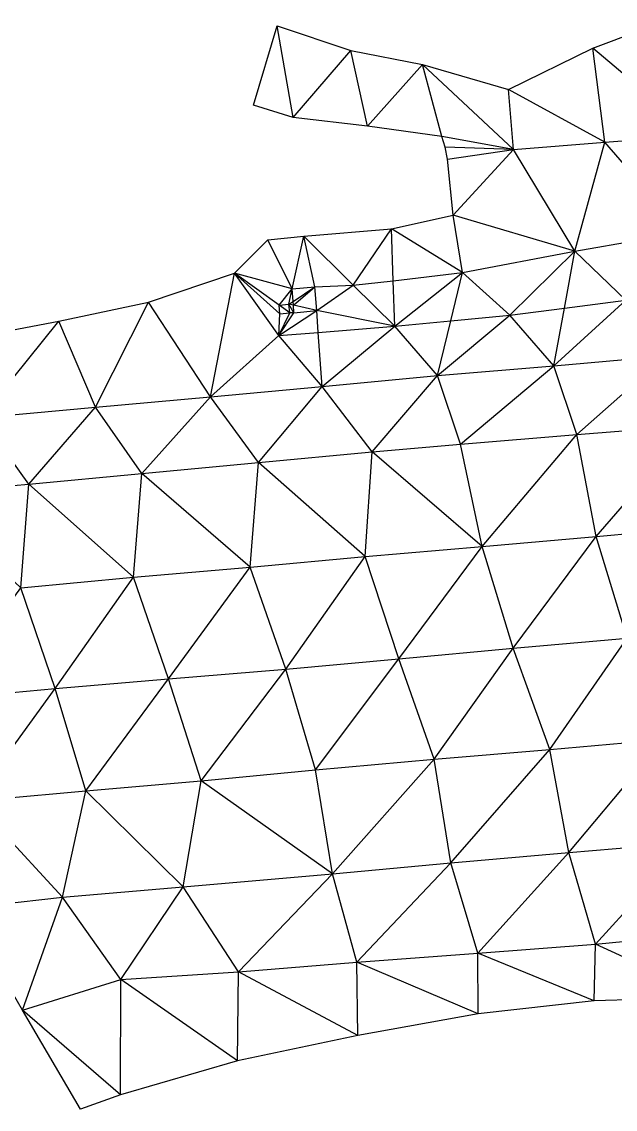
# Model space of a CAD drawing. Header units: metres. Extents: x 119225 to 119860, y 6148174 to 6148689.
# Drawn here: x 119441.8 to 119638.6, y 6148173.5 to 6148533.9 of the extents above; entities that cross this region are included whole.
import ezdxf

# ---------------------------------------------------------------- set-up
doc = ezdxf.new("R2010")
doc.units = ezdxf.units.M
doc.header["$MEASUREMENT"] = 0
doc.layers.add('20080415_terrängmodell', color=7, linetype='Continuous')

msp = doc.modelspace()

# ---------------------------------------------------------------- linework, layer by layer
at = {"layer": '20080415_terrängmodell'}
for points, invisible_edges in [([(119518.64, 6148506.22, 11.83), (119526.5, 6148532.52, 11.86), (119531.88, 6148502.15, 12.25)], 2), ([(119526.5, 6148532.52, 11.86), (119550.95, 6148524.39, 12.68), (119531.88, 6148502.15, 12.25)], 2), ([(119654.56, 6148533.88, 12.88), (119665.44, 6148496.17, 14.63), (119631.18, 6148525.17, 13.93)], 1), ([(119531.88, 6148502.15, 12.25), (119550.95, 6148524.39, 12.68), (119556.53, 6148499.24, 13.13)], 2), ([(119550.95, 6148524.39, 12.68), (119574.76, 6148519.76, 14.05), (119556.53, 6148499.24, 13.13)], 2), ([(119631.18, 6148525.17, 13.93), (119635.14, 6148494.01, 14.65), (119603.17, 6148511.38, 14.97)], 1), ([(119665.44, 6148496.17, 14.63), (119635.14, 6148494.01, 14.65), (119631.18, 6148525.17, 13.93)], 9), ([(119556.53, 6148499.24, 13.13), (119574.76, 6148519.76, 14.05), (119581.13, 6148495.89, 13.91)], 2), ([(119574.76, 6148519.76, 14.05), (119603.17, 6148511.38, 14.97), (119604.87, 6148491.55, 14.4)], 2), ([(119581.13, 6148495.89, 13.91), (119574.76, 6148519.76, 14.05), (119604.87, 6148491.55, 14.4)], 2), ([(119635.14, 6148494.01, 14.65), (119604.87, 6148491.55, 14.4), (119603.17, 6148511.38, 14.97)], 9), ([(119581.13, 6148495.89, 13.91), (119604.87, 6148491.55, 14.4), (119582.27, 6148492.33, 13.86)], 1), ([(119665.44, 6148496.17, 14.63), (119661, 6148464.12, 14.59), (119635.14, 6148494.01, 14.65)], 1), ([(119582.27, 6148492.33, 13.86), (119604.87, 6148491.55, 14.4), (119582.95, 6148488.34, 13.82)], 3), ([(119625.25, 6148457.86, 13.17), (119604.87, 6148491.55, 14.4), (119635.14, 6148494.01, 14.65)], 8), ([(119625.25, 6148457.86, 13.17), (119635.14, 6148494.01, 14.65), (119661, 6148464.12, 14.59)], 10), ([(119584.88, 6148469.82, 12.92), (119582.95, 6148488.34, 13.82), (119604.87, 6148491.55, 14.4)], 8), ([(119584.88, 6148469.82, 12.92), (119604.87, 6148491.55, 14.4), (119625.25, 6148457.86, 13.17)], 2), ([(119588, 6148450.74, 11.85), (119564.39, 6148465.29, 11.87), (119584.88, 6148469.82, 12.92)], 8), ([(119588, 6148450.74, 11.85), (119584.88, 6148469.82, 12.92), (119625.25, 6148457.86, 13.17)], 10), ([(119535.38, 6148462.8, 11.34), (119564.39, 6148465.29, 11.87), (119551.75, 6148446.54, 11.29)], 2), ([(119564.39, 6148465.29, 11.87), (119565.01, 6148448.07, 11.49), (119551.75, 6148446.54, 11.29)], 3), ([(119588, 6148450.74, 11.85), (119565.01, 6148448.07, 11.49), (119564.39, 6148465.29, 11.87)], 9), ([(119625.25, 6148457.86, 13.17), (119661, 6148464.12, 14.59), (119642.11, 6148441.59, 13.01)], 2), ([(119512.42, 6148450.58, 11.34), (119523.43, 6148461.62, 11.35), (119531.46, 6148445.35, 11.34)], 2), ([(119523.43, 6148461.62, 11.35), (119535.38, 6148462.8, 11.34), (119531.46, 6148445.35, 11.34)], 2), ([(119531.46, 6148445.35, 11.34), (119535.38, 6148462.8, 11.34), (119539.02, 6148446.03, 11.31)], 10), ([(119535.38, 6148462.8, 11.34), (119551.75, 6148446.54, 11.29), (119539.02, 6148446.03, 11.31)], 3), ([(119588, 6148450.74, 11.85), (119625.25, 6148457.86, 13.17), (119603.7, 6148436.68, 11.93)], 2), ([(119625.25, 6148457.86, 13.17), (119621.79, 6148438.99, 12.44), (119603.7, 6148436.68, 11.93)], 3), ([(119642.11, 6148441.59, 13.01), (119621.79, 6148438.99, 12.44), (119625.25, 6148457.86, 13.17)], 9), ([(119504.43, 6148409.6, 11.15), (119483.83, 6148440.98, 11.66), (119512.42, 6148450.58, 11.34)], 8), ([(119504.43, 6148409.6, 11.15), (119512.42, 6148450.58, 11.34), (119527.1, 6148429.9, 11.16)], 10), ([(119512.42, 6148450.58, 11.34), (119531.46, 6148445.35, 11.34), (119527.14, 6148439.96, 11.28)], 3), ([(119512.42, 6148450.58, 11.34), (119527.14, 6148439.96, 11.28), (119527.43, 6148437.07, 11.31)], 3), ([(119512.42, 6148450.58, 11.34), (119527.43, 6148437.07, 11.31), (119527.1, 6148429.9, 11.16)], 3), ([(119565.55, 6148432.97, 11.36), (119565.01, 6148448.07, 11.49), (119588, 6148450.74, 11.85)], 8), ([(119588, 6148450.74, 11.85), (119584.11, 6148434.77, 11.64), (119565.55, 6148432.97, 11.36)], 3), ([(119603.7, 6148436.68, 11.93), (119584.11, 6148434.77, 11.64), (119588, 6148450.74, 11.85)], 9), ([(119531.46, 6148445.35, 11.34), (119530.43, 6148440.28, 11.28), (119527.14, 6148439.96, 11.28)], 3), ([(119531.46, 6148445.35, 11.34), (119531.79, 6148441.19, 11.32), (119530.43, 6148440.28, 11.28)], 3), ([(119539.02, 6148446.03, 11.31), (119531.79, 6148441.19, 11.32), (119531.46, 6148445.35, 11.34)], 1), ([(119531.89, 6148439.95, 11.31), (119531.79, 6148441.19, 11.32), (119539.02, 6148446.03, 11.31)], 8), ([(119539.64, 6148438.16, 11.16), (119531.89, 6148439.95, 11.31), (119539.02, 6148446.03, 11.31)], 8), ([(119539.64, 6148438.16, 11.16), (119539.02, 6148446.03, 11.31), (119551.75, 6148446.54, 11.29)], 8), ([(119539.64, 6148438.16, 11.16), (119551.75, 6148446.54, 11.29), (119565.55, 6148432.97, 11.36)], 2), ([(119551.75, 6148446.54, 11.29), (119565.01, 6148448.07, 11.49), (119565.55, 6148432.97, 11.36)], 2), ([(119618.29, 6148419.91, 11.62), (119642.11, 6148441.59, 13.01), (119655.23, 6148423.12, 12.49)], 10), ([(119618.29, 6148419.91, 11.62), (119621.79, 6148438.99, 12.44), (119642.11, 6148441.59, 13.01)], 8), ([(119466.33, 6148406.12, 11.73), (119454.15, 6148434.7, 12.28), (119483.83, 6148440.98, 11.66)], 8), ([(119504.43, 6148409.6, 11.15), (119466.33, 6148406.12, 11.73), (119483.83, 6148440.98, 11.66)], 9), ([(119527.1, 6148429.9, 11.16), (119532.08, 6148437.43, 11.29), (119539.64, 6148438.16, 11.16)], 8), ([(119539.64, 6148438.16, 11.16), (119540.14, 6148430.94, 11.23), (119527.1, 6148429.9, 11.16)], 3), ([(119527.14, 6148439.96, 11.28), (119530.43, 6148440.28, 11.28), (119530.7, 6148437.44, 11.21)], 2), ([(119527.14, 6148439.96, 11.28), (119530.7, 6148437.44, 11.21), (119527.43, 6148437.07, 11.31)], 3), ([(119530.43, 6148440.28, 11.28), (119531.79, 6148441.19, 11.32), (119531.89, 6148439.95, 11.31)], 2), ([(119532.08, 6148437.43, 11.29), (119530.7, 6148437.44, 11.21), (119530.43, 6148440.28, 11.28)], 8), ([(119530.43, 6148440.28, 11.28), (119531.89, 6148439.95, 11.31), (119532.08, 6148437.43, 11.29)], 3), ([(119532.08, 6148437.43, 11.29), (119531.89, 6148439.95, 11.31), (119539.64, 6148438.16, 11.16)], 10), ([(119565.55, 6148432.97, 11.36), (119540.14, 6148430.94, 11.23), (119539.64, 6148438.16, 11.16)], 9), ([(119603.7, 6148436.68, 11.93), (119621.79, 6148438.99, 12.44), (119618.29, 6148419.91, 11.62)], 2), ([(119428.37, 6148402.65, 11.72), (119424.58, 6148429.06, 12.33), (119454.15, 6148434.7, 12.28)], 8), ([(119466.33, 6148406.12, 11.73), (119428.37, 6148402.65, 11.72), (119454.15, 6148434.7, 12.28)], 9), ([(119527.1, 6148429.9, 11.16), (119527.43, 6148437.07, 11.31), (119530.7, 6148437.44, 11.21)], 8), ([(119527.1, 6148429.9, 11.16), (119530.7, 6148437.44, 11.21), (119532.08, 6148437.43, 11.29)], 10), ([(119565.55, 6148432.97, 11.36), (119584.11, 6148434.77, 11.64), (119579.69, 6148416.66, 11)], 2), ([(119579.69, 6148416.66, 11), (119603.7, 6148436.68, 11.93), (119618.29, 6148419.91, 11.62)], 10), ([(119579.69, 6148416.66, 11), (119584.11, 6148434.77, 11.64), (119603.7, 6148436.68, 11.93)], 8), ([(119527.1, 6148429.9, 11.16), (119540.14, 6148430.94, 11.23), (119541.4, 6148412.99, 10.9)], 2), ([(119541.4, 6148412.99, 10.9), (119540.14, 6148430.94, 11.23), (119565.55, 6148432.97, 11.36)], 8), ([(119541.4, 6148412.99, 10.9), (119565.55, 6148432.97, 11.36), (119579.69, 6148416.66, 11)], 10), ([(119504.43, 6148409.6, 11.15), (119527.1, 6148429.9, 11.16), (119541.4, 6148412.99, 10.9)], 10), ([(119579.69, 6148416.66, 11), (119618.29, 6148419.91, 11.62), (119587.27, 6148393.92, 10.58)], 2), ([(119587.27, 6148393.92, 10.58), (119618.29, 6148419.91, 11.62), (119625.92, 6148397.14, 11.09)], 10), ([(119618.29, 6148419.91, 11.62), (119655.23, 6148423.12, 12.49), (119625.92, 6148397.14, 11.09)], 2), ([(119625.92, 6148397.14, 11.09), (119655.23, 6148423.12, 12.49), (119664.16, 6148400.23, 11.65)], 10), ([(119541.4, 6148412.99, 10.9), (119579.69, 6148416.66, 11), (119557.99, 6148391.42, 10.54)], 2), ([(119557.99, 6148391.42, 10.54), (119579.69, 6148416.66, 11), (119587.27, 6148393.92, 10.58)], 10), ([(119504.43, 6148409.6, 11.15), (119541.4, 6148412.99, 10.9), (119520.32, 6148387.87, 11.24)], 2), ([(119520.32, 6148387.87, 11.24), (119541.4, 6148412.99, 10.9), (119557.99, 6148391.42, 10.54)], 10), ([(119504.43, 6148409.6, 11.15), (119481.7, 6148384.2, 11.46), (119466.33, 6148406.12, 11.73)], 1), ([(119504.43, 6148409.6, 11.15), (119520.32, 6148387.87, 11.24), (119481.7, 6148384.2, 11.46)], 3), ([(119466.33, 6148406.12, 11.73), (119444.14, 6148380.7, 11.35), (119428.37, 6148402.65, 11.72)], 1), ([(119481.7, 6148384.2, 11.46), (119444.14, 6148380.7, 11.35), (119466.33, 6148406.12, 11.73)], 9), ([(119444.14, 6148380.7, 11.35), (119407.87, 6148377.54, 11.37), (119428.37, 6148402.65, 11.72)], 9), ([(119625.92, 6148397.14, 11.09), (119664.16, 6148400.23, 11.65), (119632.33, 6148363.35, 10.84)], 2), ([(119632.33, 6148363.35, 10.84), (119664.16, 6148400.23, 11.65), (119670.32, 6148366.89, 11.14)], 10), ([(119587.27, 6148393.92, 10.58), (119625.92, 6148397.14, 11.09), (119594.52, 6148359.96, 10.53)], 2), ([(119594.52, 6148359.96, 10.53), (119625.92, 6148397.14, 11.09), (119632.33, 6148363.35, 10.84)], 10), ([(119520.32, 6148387.87, 11.24), (119557.99, 6148391.42, 10.54), (119555.73, 6148356.73, 10.62)], 2), ([(119557.99, 6148391.42, 10.54), (119594.52, 6148359.96, 10.53), (119555.73, 6148356.73, 10.62)], 3), ([(119557.99, 6148391.42, 10.54), (119587.27, 6148393.92, 10.58), (119594.52, 6148359.96, 10.53)], 2), ([(119520.32, 6148387.87, 11.24), (119517.52, 6148353.15, 11.51), (119481.7, 6148384.2, 11.46)], 1), ([(119520.32, 6148387.87, 11.24), (119555.73, 6148356.73, 10.62), (119517.52, 6148353.15, 11.51)], 3), ([(119481.7, 6148384.2, 11.46), (119478.92, 6148349.84, 11.49), (119444.14, 6148380.7, 11.35)], 1), ([(119481.7, 6148384.2, 11.46), (119517.52, 6148353.15, 11.51), (119478.92, 6148349.84, 11.49)], 3), ([(119444.14, 6148380.7, 11.35), (119441.57, 6148346.31, 10.95), (119407.87, 6148377.54, 11.37)], 1), ([(119478.92, 6148349.84, 11.49), (119441.57, 6148346.31, 10.95), (119444.14, 6148380.7, 11.35)], 9), ([(119632.33, 6148363.35, 10.84), (119670.32, 6148366.89, 11.14), (119642.54, 6148329.67, 10.79)], 2), ([(119594.52, 6148359.96, 10.53), (119632.33, 6148363.35, 10.84), (119604.76, 6148326.31, 10.49)], 2), ([(119632.33, 6148363.35, 10.84), (119642.54, 6148329.67, 10.79), (119604.76, 6148326.31, 10.49)], 3), ([(119555.73, 6148356.73, 10.62), (119594.52, 6148359.96, 10.53), (119566.9, 6148322.82, 10.42)], 2), ([(119594.52, 6148359.96, 10.53), (119604.76, 6148326.31, 10.49), (119566.9, 6148322.82, 10.42)], 3), ([(119555.73, 6148356.73, 10.62), (119529.42, 6148319.39, 10.82), (119517.52, 6148353.15, 11.51)], 1), ([(119555.73, 6148356.73, 10.62), (119566.9, 6148322.82, 10.42), (119529.42, 6148319.39, 10.82)], 3), ([(119517.52, 6148353.15, 11.51), (119490.48, 6148316.19, 11.26), (119478.92, 6148349.84, 11.49)], 1), ([(119517.52, 6148353.15, 11.51), (119529.42, 6148319.39, 10.82), (119490.48, 6148316.19, 11.26)], 3), ([(119478.92, 6148349.84, 11.49), (119452.93, 6148312.92, 10.98), (119441.57, 6148346.31, 10.95)], 1), ([(119478.92, 6148349.84, 11.49), (119490.48, 6148316.19, 11.26), (119452.93, 6148312.92, 10.98)], 3), ([(119452.93, 6148312.92, 10.98), (119414.51, 6148309.39, 10.65), (119441.57, 6148346.31, 10.95)], 9), ([(119604.76, 6148326.31, 10.49), (119642.54, 6148329.67, 10.79), (119616.96, 6148292.75, 10.29)], 2), ([(119642.54, 6148329.67, 10.79), (119654.62, 6148296.13, 10.7), (119616.96, 6148292.75, 10.29)], 3), ([(119566.9, 6148322.82, 10.42), (119604.76, 6148326.31, 10.49), (119578.58, 6148289.49, 10.39)], 2), ([(119604.76, 6148326.31, 10.49), (119616.96, 6148292.75, 10.29), (119578.58, 6148289.49, 10.39)], 3), ([(119566.9, 6148322.82, 10.42), (119539.27, 6148286.03, 10.4), (119529.42, 6148319.39, 10.82)], 1), ([(119566.9, 6148322.82, 10.42), (119578.58, 6148289.49, 10.39), (119539.27, 6148286.03, 10.4)], 3), ([(119529.42, 6148319.39, 10.82), (119501.32, 6148282.36, 10.72), (119490.48, 6148316.19, 11.26)], 1), ([(119529.42, 6148319.39, 10.82), (119539.27, 6148286.03, 10.4), (119501.32, 6148282.36, 10.72)], 3), ([(119490.48, 6148316.19, 11.26), (119463.14, 6148279.07, 10.73), (119452.93, 6148312.92, 10.98)], 1), ([(119490.48, 6148316.19, 11.26), (119501.32, 6148282.36, 10.72), (119463.14, 6148279.07, 10.73)], 3), ([(119452.93, 6148312.92, 10.98), (119425.88, 6148275.74, 10.51), (119414.51, 6148309.39, 10.65)], 1), ([(119452.93, 6148312.92, 10.98), (119463.14, 6148279.07, 10.73), (119425.88, 6148275.74, 10.51)], 3), ([(119616.96, 6148292.75, 10.29), (119654.62, 6148296.13, 10.7), (119623.28, 6148258.6, 10.31)], 2), ([(119654.62, 6148296.13, 10.7), (119662.62, 6148261.87, 10.59), (119623.28, 6148258.6, 10.31)], 3), ([(119578.58, 6148289.49, 10.39), (119616.96, 6148292.75, 10.29), (119584.05, 6148255.15, 10.51)], 2), ([(119616.96, 6148292.75, 10.29), (119623.28, 6148258.6, 10.31), (119584.05, 6148255.15, 10.51)], 3), ([(119578.58, 6148289.49, 10.39), (119544.82, 6148251.55, 10.37), (119539.27, 6148286.03, 10.4)], 1), ([(119578.58, 6148289.49, 10.39), (119584.05, 6148255.15, 10.51), (119544.82, 6148251.55, 10.37)], 3), ([(119539.27, 6148286.03, 10.4), (119544.82, 6148251.55, 10.37), (119501.32, 6148282.36, 10.72)], 1), ([(119501.32, 6148282.36, 10.72), (119495.41, 6148247.23, 10.54), (119463.14, 6148279.07, 10.73)], 1), ([(119501.32, 6148282.36, 10.72), (119544.82, 6148251.55, 10.37), (119495.41, 6148247.23, 10.54)], 3), ([(119425.88, 6148275.74, 10.51), (119455.37, 6148243.8, 10.49), (119422.44, 6148240.18, 10.63)], 3), ([(119463.14, 6148279.07, 10.73), (119455.37, 6148243.8, 10.49), (119425.88, 6148275.74, 10.51)], 1), ([(119463.14, 6148279.07, 10.73), (119495.41, 6148247.23, 10.54), (119455.37, 6148243.8, 10.49)], 3), ([(119623.28, 6148258.6, 10.31), (119662.62, 6148261.87, 10.59), (119632.06, 6148228.24, 10.27)], 2), ([(119662.62, 6148261.87, 10.59), (119672.91, 6148232.12, 10.35), (119632.06, 6148228.24, 10.27)], 3), ([(119584.05, 6148255.15, 10.51), (119623.28, 6148258.6, 10.31), (119593.03, 6148225.22, 10.48)], 2), ([(119623.28, 6148258.6, 10.31), (119632.06, 6148228.24, 10.27), (119593.03, 6148225.22, 10.48)], 3), ([(119584.05, 6148255.15, 10.51), (119552.91, 6148222.26, 10.5), (119544.82, 6148251.55, 10.37)], 1), ([(119584.05, 6148255.15, 10.51), (119593.03, 6148225.22, 10.48), (119552.91, 6148222.26, 10.5)], 3), ([(119544.82, 6148251.55, 10.37), (119513.7, 6148219.09, 10.38), (119495.41, 6148247.23, 10.54)], 1), ([(119544.82, 6148251.55, 10.37), (119552.91, 6148222.26, 10.5), (119513.7, 6148219.09, 10.38)], 3), ([(119495.41, 6148247.23, 10.54), (119474.7, 6148216.51, 10.37), (119455.37, 6148243.8, 10.49)], 1), ([(119495.41, 6148247.23, 10.54), (119513.7, 6148219.09, 10.38), (119474.7, 6148216.51, 10.37)], 3), ([(119455.37, 6148243.8, 10.49), (119442.1, 6148206.38, 10.44), (119422.44, 6148240.18, 10.63)], 1), ([(119455.37, 6148243.8, 10.49), (119474.7, 6148216.51, 10.37), (119442.1, 6148206.38, 10.44)], 3), ([(119632.06, 6148228.24, 10.27), (119672.91, 6148232.12, 10.35), (119670.44, 6148210.69, 10.46)], 2), ([(119593.03, 6148225.22, 10.48), (119593.2, 6148205.1, 10.76), (119552.91, 6148222.26, 10.5)], 1), ([(119593.03, 6148225.22, 10.48), (119632.06, 6148228.24, 10.27), (119631.6, 6148209.45, 10.6)], 2), ([(119593.03, 6148225.22, 10.48), (119631.6, 6148209.45, 10.6), (119593.2, 6148205.1, 10.76)], 1), ([(119632.06, 6148228.24, 10.27), (119670.44, 6148210.69, 10.46), (119631.6, 6148209.45, 10.6)], 1), ([(119552.91, 6148222.26, 10.5), (119553.22, 6148197.99, 10.76), (119513.7, 6148219.09, 10.38)], 1), ([(119552.91, 6148222.26, 10.5), (119593.2, 6148205.1, 10.76), (119553.22, 6148197.99, 10.76)], 1), ([(119513.7, 6148219.09, 10.38), (119513.39, 6148189.56, 10.52), (119474.7, 6148216.51, 10.37)], 1), ([(119513.7, 6148219.09, 10.38), (119553.22, 6148197.99, 10.76), (119513.39, 6148189.56, 10.52)], 1), ([(119474.7, 6148216.51, 10.37), (119474.62, 6148178.34, 10.5), (119442.1, 6148206.38, 10.44)], 1), ([(119474.7, 6148216.51, 10.37), (119513.39, 6148189.56, 10.52), (119474.62, 6148178.34, 10.5)], 1), ([(119442.1, 6148206.38, 10.44), (119474.62, 6148178.34, 10.5), (119461.32, 6148173.53, 10.6)], 1)]:
    msp.add_3dface(points, dxfattribs=dict(at, invisible_edges=invisible_edges))

doc.saveas('drawing.dxf')
